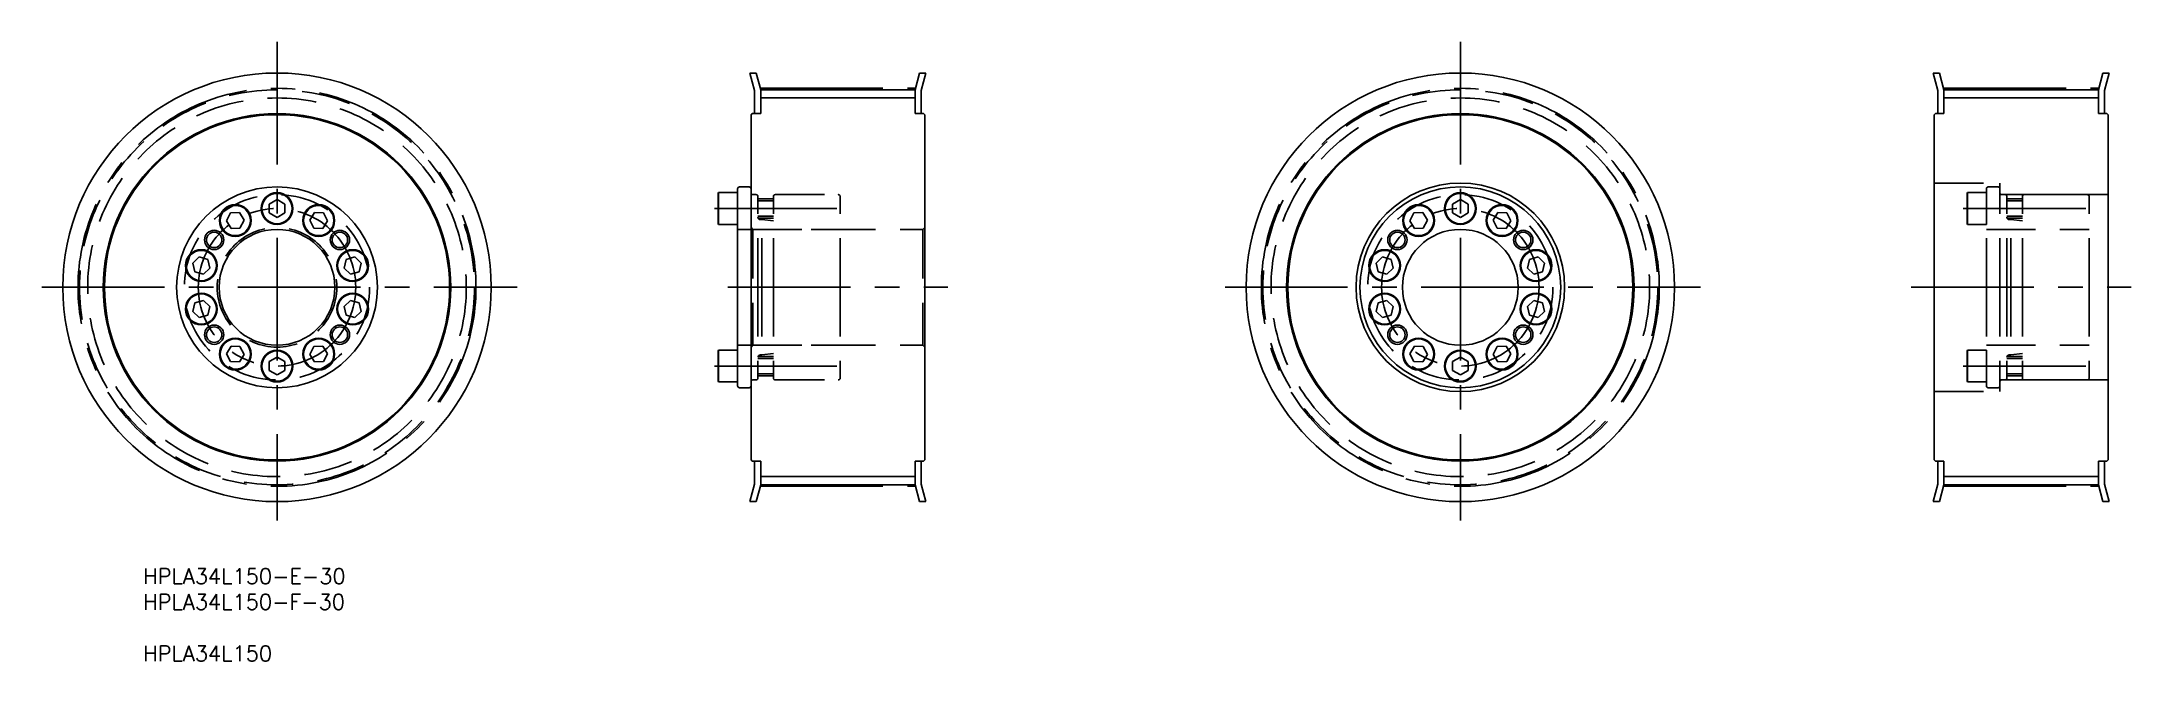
# Model space of a CAD drawing. Extents: x -11 to 530, y 5 to 166.
import ezdxf

# ---------------------------------------------------------------- set-up
doc = ezdxf.new("R2010")
doc.units = 0
doc.linetypes.add('CENTER', pattern=[50.8, 31.75, -6.35, 6.35, -6.35])
doc.linetypes.add('DASHED', pattern=[19.05, 12.7, -6.35])
doc.layers.get('0').update_dxf_attribs({"linetype": 'CONTINUOUS'})
doc.layers.add('CENTER', color=1, linetype='CENTER')
doc.styles.add('MISUMI', font='txt.shx')

# ---------------------------------------------------------------- blocks, each defined once
blk = doc.blocks.new('*U6')
at = {"color": 7, "linetype": 'CONTINUOUS', "style": 'MISUMI'}
for s, p in [('HPLA34L150-E-30', (15.05, 25.31)), ('HPLA34L150-F-30', (15.05, 18.65)), ('HPLA34L150', (15.05, 5.31))]:
    blk.add_text(s, height=4, dxfattribs=at).set_placement(p)

msp = doc.modelspace()

# ---------------------------------------------------------------- linework, layer by layer
at = {"color": 7, "linetype": 'CONTINUOUS'}
for p, q in [((172.21, 157.64), (173.43, 153.09)), ((172.21, 157.64), (173.86, 157.64)), ((173.86, 157.64), (175.03, 153.3)), ((215.03, 153.3), (216.19, 157.64)), ((216.19, 157.64), (217.85, 157.64)), ((216.63, 153.09), (217.85, 157.64)), ((478.76, 157.64), (479.97, 153.09)), ((478.76, 157.64), (480.41, 157.64)), ((480.41, 157.64), (481.57, 153.3)), ((521.57, 153.3), (522.74, 157.64)), ((522.74, 157.64), (524.39, 157.64)), ((523.17, 153.09), (524.39, 157.64)), ((173.43, 147.14), (173.43, 153.09)), ((175.03, 153.3), (215.03, 153.3)), ((175.03, 147.14), (175.03, 153.3)), ((215.03, 147.14), (215.03, 153.3)), ((216.63, 147.14), (216.63, 153.09)), ((479.97, 147.14), (479.97, 153.09)), ((481.57, 153.3), (521.57, 153.3)), ((481.57, 147.14), (481.57, 153.3)), ((521.57, 147.14), (521.57, 153.3)), ((523.17, 147.14), (523.17, 153.09)), ((172.53, 146.84), (172.83, 147.14)), ((172.53, 57.44), (172.53, 146.84)), ((172.83, 147.14), (175.03, 147.14)), ((215.03, 147.14), (217.23, 147.14)), ((217.53, 146.84), (217.23, 147.14)), ((217.53, 57.44), (217.53, 146.84)), ((479.07, 146.84), (479.37, 147.14)), ((479.07, 57.44), (479.07, 146.84)), ((479.37, 147.14), (481.57, 147.14)), ((521.57, 147.14), (523.77, 147.14)), ((524.07, 146.84), (523.77, 147.14)), ((524.07, 57.44), (524.07, 146.84)), ((49.73, 124.85), (47.73, 123.7)), ((51.73, 123.7), (49.73, 124.85)), ((164.03, 126.47), (164.14, 126.67)), ((164.03, 118.62), (164.03, 126.47)), ((164.14, 118.42), (164.14, 126.67)), ((164.14, 126.67), (169.03, 126.67)), ((169.03, 102.14), (169.03, 127.64)), ((169.03, 118.42), (169.03, 126.67)), ((169.03, 120.04), (169.03, 125.04)), ((169.53, 128.14), (172.03, 128.14)), ((172.53, 102.14), (172.53, 127.64)), ((356.28, 124.85), (354.28, 123.7)), ((358.28, 123.7), (356.28, 124.85)), ((37.69, 121.4), (36.61, 119.36)), ((36.61, 119.36), (37.83, 117.41)), ((40, 121.48), (37.69, 121.4)), ((41.23, 119.53), (40, 121.48)), ((40.14, 117.49), (41.23, 119.53)), ((47.73, 123.7), (47.73, 121.39)), ((47.73, 121.39), (49.73, 120.24)), ((49.73, 120.24), (51.73, 121.39)), ((51.73, 121.39), (51.73, 123.7)), ((58.23, 119.53), (59.45, 121.48)), ((59.31, 117.49), (58.23, 119.53)), ((59.45, 121.48), (61.76, 121.4)), ((62.85, 119.36), (61.62, 117.41)), ((61.76, 121.4), (62.85, 119.36)), ((344.24, 121.4), (343.16, 119.36)), ((343.16, 119.36), (344.38, 117.41)), ((346.55, 121.48), (344.24, 121.4)), ((347.77, 119.53), (346.55, 121.48)), ((346.69, 117.49), (347.77, 119.53)), ((354.28, 123.7), (354.28, 121.39)), ((354.28, 121.39), (356.28, 120.24)), ((356.28, 120.24), (358.28, 121.39)), ((358.28, 121.39), (358.28, 123.7)), ((364.78, 119.53), (366, 121.48)), ((365.86, 117.49), (364.78, 119.53)), ((366, 121.48), (368.31, 121.4)), ((369.39, 119.36), (368.17, 117.41)), ((368.31, 121.4), (369.39, 119.36)), ((37.83, 117.41), (40.14, 117.49)), ((61.62, 117.41), (59.31, 117.49)), ((164.03, 118.62), (164.14, 118.42)), ((164.14, 118.42), (169.03, 118.42)), ((169.03, 114.89), (169.03, 114.89)), ((344.38, 117.41), (346.69, 117.49)), ((368.17, 117.41), (365.86, 117.49)), ((29.56, 110.01), (27.9, 108.4)), ((27.9, 108.4), (28.46, 106.16)), ((31.78, 109.37), (29.56, 110.01)), ((32.34, 107.13), (31.78, 109.37)), ((67.12, 107.13), (67.68, 109.37)), ((67.68, 109.37), (69.9, 110.01)), ((69.9, 110.01), (71.56, 108.4)), ((71.56, 108.4), (71, 106.16)), ((169.03, 108.52), (169.03, 108.52)), ((336.11, 110.01), (334.45, 108.4)), ((334.45, 108.4), (335.01, 106.16)), ((338.33, 109.37), (336.11, 110.01)), ((338.89, 107.13), (338.33, 109.37)), ((373.67, 107.13), (374.22, 109.37)), ((374.22, 109.37), (376.44, 110.01)), ((376.44, 110.01), (378.11, 108.4)), ((378.11, 108.4), (377.55, 106.16)), ((28.46, 106.16), (30.68, 105.53)), ((30.68, 105.53), (32.34, 107.13)), ((68.78, 105.53), (67.12, 107.13)), ((71, 106.16), (68.78, 105.53)), ((335.01, 106.16), (337.23, 105.53)), ((337.23, 105.53), (338.89, 107.13)), ((375.33, 105.53), (373.67, 107.13)), ((377.55, 106.16), (375.33, 105.53)), ((27.9, 95.88), (28.46, 98.13)), ((28.46, 98.13), (30.68, 98.76)), ((30.68, 98.76), (32.34, 97.16)), ((68.78, 98.76), (67.12, 97.16)), ((71, 98.13), (68.78, 98.76)), ((71.56, 95.88), (71, 98.13)), ((169.03, 102.14), (169.03, 76.64)), ((172.53, 102.14), (172.53, 76.64)), ((334.45, 95.88), (335.01, 98.13)), ((335.01, 98.13), (337.23, 98.76)), ((337.23, 98.76), (338.89, 97.16)), ((375.33, 98.76), (373.67, 97.16)), ((377.55, 98.13), (375.33, 98.76)), ((378.11, 95.88), (377.55, 98.13)), ((29.56, 94.28), (27.9, 95.88)), ((31.78, 94.92), (29.56, 94.28)), ((32.34, 97.16), (31.78, 94.92)), ((67.12, 97.16), (67.68, 94.92)), ((67.68, 94.92), (69.9, 94.28)), ((69.9, 94.28), (71.56, 95.88)), ((336.11, 94.28), (334.45, 95.88)), ((338.33, 94.92), (336.11, 94.28)), ((338.89, 97.16), (338.33, 94.92)), ((373.67, 97.16), (374.22, 94.92)), ((374.22, 94.92), (376.44, 94.28)), ((376.44, 94.28), (378.11, 95.88)), ((36.61, 84.92), (37.83, 86.88)), ((37.83, 86.88), (40.14, 86.8)), ((40.14, 86.8), (41.23, 84.76)), ((59.31, 86.8), (58.23, 84.76)), ((61.62, 86.88), (59.31, 86.8)), ((62.85, 84.92), (61.62, 86.88)), ((343.16, 84.92), (344.38, 86.88)), ((344.38, 86.88), (346.69, 86.8)), ((346.69, 86.8), (347.77, 84.76)), ((365.86, 86.8), (364.78, 84.76)), ((368.17, 86.88), (365.86, 86.8)), ((369.39, 84.92), (368.17, 86.88)), ((37.69, 82.89), (36.61, 84.92)), ((40, 82.81), (37.69, 82.89)), ((41.23, 84.76), (40, 82.81)), ((47.73, 82.9), (49.73, 84.05)), ((47.73, 80.59), (47.73, 82.9)), ((49.73, 84.05), (51.73, 82.9)), ((51.73, 82.9), (51.73, 80.59)), ((58.23, 84.76), (59.45, 82.81)), ((59.45, 82.81), (61.76, 82.89)), ((61.76, 82.89), (62.85, 84.92)), ((164.03, 85.67), (164.14, 85.87)), ((164.03, 85.67), (164.03, 77.82)), ((164.14, 85.87), (164.14, 77.62)), ((164.14, 85.87), (169.03, 85.87)), ((169.03, 85.87), (169.03, 77.62)), ((169.03, 84.24), (169.03, 79.24)), ((344.24, 82.89), (343.16, 84.92)), ((346.55, 82.81), (344.24, 82.89)), ((347.77, 84.76), (346.55, 82.81)), ((354.28, 82.9), (356.28, 84.05)), ((354.28, 80.59), (354.28, 82.9)), ((356.28, 84.05), (358.28, 82.9)), ((358.28, 82.9), (358.28, 80.59)), ((364.78, 84.76), (366, 82.81)), ((366, 82.81), (368.31, 82.89)), ((368.31, 82.89), (369.39, 84.92)), ((49.73, 79.44), (47.73, 80.59)), ((51.73, 80.59), (49.73, 79.44)), ((164.03, 77.82), (164.14, 77.62)), ((164.14, 77.62), (169.03, 77.62)), ((169.53, 76.14), (172.03, 76.14)), ((356.28, 79.44), (354.28, 80.59)), ((358.28, 80.59), (356.28, 79.44)), ((172.53, 57.44), (172.83, 57.14)), ((172.83, 57.14), (175.03, 57.14)), ((173.43, 57.14), (173.43, 51.2)), ((175.03, 57.14), (175.03, 50.98)), ((215.03, 57.14), (217.23, 57.14)), ((215.03, 57.14), (215.03, 50.98)), ((216.63, 57.14), (216.63, 51.2)), ((217.53, 57.44), (217.23, 57.14)), ((479.07, 57.44), (479.37, 57.14)), ((479.37, 57.14), (481.57, 57.14)), ((479.97, 57.14), (479.97, 51.2)), ((481.57, 57.14), (481.57, 50.98)), ((521.57, 57.14), (523.77, 57.14)), ((521.57, 57.14), (521.57, 50.98)), ((523.17, 57.14), (523.17, 51.2)), ((524.07, 57.44), (523.77, 57.14)), ((172.21, 46.64), (173.43, 51.2)), ((173.86, 46.64), (175.03, 50.98)), ((175.03, 50.98), (215.03, 50.98)), ((215.03, 50.98), (216.19, 46.64)), ((216.63, 51.2), (217.85, 46.64)), ((478.76, 46.64), (479.97, 51.2)), ((480.41, 46.64), (481.57, 50.98)), ((481.57, 50.98), (521.57, 50.98)), ((521.57, 50.98), (522.74, 46.64)), ((523.17, 51.2), (524.39, 46.64)), ((172.21, 46.64), (173.86, 46.64)), ((216.19, 46.64), (217.85, 46.64)), ((478.76, 46.64), (480.41, 46.64)), ((522.74, 46.64), (524.39, 46.64))]:
    msp.add_line(p, q, dxfattribs=at)
at = {"color": 3, "linetype": 'CONTINUOUS'}
for p, q in [((175.03, 151.17), (215.03, 151.17)), ((481.57, 151.17), (521.57, 151.17)), ((175.03, 53.11), (215.03, 53.11)), ((481.57, 53.11), (521.57, 53.11))]:
    msp.add_line(p, q, dxfattribs=at)
at = {"color": 3, "linetype": 'DASHED'}
for p, q in [((172.94, 126.14), (173.83, 126.14)), ((174.33, 102.14), (174.33, 125.64)), ((178.33, 125.04), (174.33, 125.04)), ((178.33, 124.54), (174.33, 124.54)), ((178.33, 102.14), (178.33, 125.64)), ((178.83, 126.14), (195.13, 126.14)), ((195.63, 102.14), (195.63, 125.64)), ((479.07, 129.14), (496.07, 129.14)), ((487.57, 126.47), (487.69, 126.67)), ((487.57, 118.62), (487.57, 126.47)), ((487.69, 118.42), (487.69, 126.67)), ((487.69, 126.67), (492.57, 126.67)), ((492.57, 102.14), (492.57, 127.64)), ((492.57, 118.42), (492.57, 126.67)), ((492.57, 120.04), (492.57, 125.04)), ((493.07, 128.14), (495.57, 128.14)), ((496.07, 126.14), (496.07, 129.14)), ((496.07, 102.14), (496.07, 127.64)), ((496.07, 126.14), (524.07, 126.14)), ((496.48, 126.14), (497.37, 126.14)), ((497.87, 102.14), (497.87, 125.64)), ((501.87, 125.04), (497.87, 125.04)), ((501.87, 124.54), (497.87, 124.54)), ((501.87, 102.14), (501.87, 125.64)), ((502.37, 126.14), (518.67, 126.14)), ((519.17, 102.14), (519.17, 125.64)), ((178.33, 120.54), (174.33, 120.54)), ((178.33, 120.04), (174.33, 120.04)), ((174.93, 119.67), (175.33, 119.67)), ((175.33, 102.14), (175.33, 119.67)), ((175.33, 119.67), (178.33, 119.33)), ((501.87, 120.54), (497.87, 120.54)), ((501.87, 120.04), (497.87, 120.04)), ((498.47, 119.67), (498.87, 119.67)), ((498.87, 102.14), (498.87, 119.67)), ((498.87, 119.67), (501.87, 119.33)), ((169.03, 117.14), (195.63, 117.14)), ((172.53, 117.64), (173.03, 117.14)), ((173.03, 117.14), (217.03, 117.14)), ((173.03, 117.14), (173.03, 87.14)), ((217.53, 117.64), (217.03, 117.14)), ((217.03, 117.14), (217.03, 87.14)), ((487.57, 118.62), (487.69, 118.42)), ((487.69, 118.42), (492.57, 118.42)), ((492.57, 117.14), (519.17, 117.14)), ((492.57, 114.89), (492.57, 114.89)), ((492.57, 108.52), (492.57, 108.52)), ((174.33, 102.14), (174.33, 78.64)), ((175.33, 102.14), (175.33, 84.62)), ((178.33, 102.14), (178.33, 78.64)), ((195.63, 102.14), (195.63, 78.64)), ((492.57, 102.14), (492.57, 76.64)), ((496.07, 102.14), (496.07, 76.64)), ((497.87, 102.14), (497.87, 78.64)), ((498.87, 102.14), (498.87, 84.62)), ((501.87, 102.14), (501.87, 78.64)), ((519.17, 102.14), (519.17, 78.64)), ((169.03, 87.14), (195.63, 87.14)), ((172.53, 86.64), (173.03, 87.14)), ((173.03, 87.14), (217.03, 87.14)), ((217.53, 86.64), (217.03, 87.14)), ((492.57, 87.14), (519.17, 87.14)), ((178.33, 84.24), (174.33, 84.24)), ((178.33, 83.74), (174.33, 83.74)), ((174.93, 84.62), (175.33, 84.62)), ((175.33, 84.62), (178.33, 84.96)), ((487.57, 85.67), (487.69, 85.87)), ((487.57, 85.67), (487.57, 77.82)), ((487.69, 85.87), (487.69, 77.62)), ((487.69, 85.87), (492.57, 85.87)), ((492.57, 85.87), (492.57, 77.62)), ((492.57, 84.24), (492.57, 79.24)), ((501.87, 84.24), (497.87, 84.24)), ((501.87, 83.74), (497.87, 83.74)), ((498.47, 84.62), (498.87, 84.62)), ((498.87, 84.62), (501.87, 84.96)), ((172.94, 78.14), (173.83, 78.14)), ((178.33, 79.74), (174.33, 79.74)), ((178.33, 79.24), (174.33, 79.24)), ((178.83, 78.14), (195.13, 78.14)), ((487.57, 77.82), (487.69, 77.62)), ((487.69, 77.62), (492.57, 77.62)), ((493.07, 76.14), (495.57, 76.14)), ((496.07, 78.14), (496.07, 75.14)), ((496.07, 78.14), (524.07, 78.14)), ((496.48, 78.14), (497.37, 78.14)), ((501.87, 79.74), (497.87, 79.74)), ((501.87, 79.24), (497.87, 79.24)), ((502.37, 78.14), (518.67, 78.14)), ((479.07, 75.14), (496.07, 75.14))]:
    msp.add_line(p, q, dxfattribs=at)
at = {"color": 7, "linetype": 'CONTINUOUS'}
for centre, radius in [((49.73, 102.14), 55.5), ((356.28, 102.14), 55.5), ((49.73, 102.14), 45), ((49.73, 102.14), 44.7), ((356.28, 102.14), 45), ((356.28, 102.14), 44.7), ((49.73, 102.14), 26), ((49.73, 122.54), 4.12), ((49.73, 122.54), 3.92), ((356.28, 102.14), 27), ((356.28, 102.14), 26), ((356.28, 122.54), 4.12), ((356.28, 122.54), 3.92), ((38.92, 119.44), 4.12), ((38.92, 119.44), 3.92), ((60.54, 119.44), 4.12), ((60.54, 119.44), 3.92), ((345.47, 119.44), 4.12), ((345.47, 119.44), 3.92), ((367.09, 119.44), 4.12), ((367.09, 119.44), 3.92), ((33.44, 114.42), 2), ((49.73, 102.14), 15), ((66.02, 114.42), 2), ((339.98, 114.42), 2.5), ((339.98, 114.42), 2), ((356.28, 102.14), 15), ((372.57, 114.42), 2.5), ((372.57, 114.42), 2), ((30.12, 107.77), 4.12), ((30.12, 107.77), 3.92), ((69.34, 107.77), 4.12), ((69.34, 107.77), 3.92), ((336.67, 107.77), 4.12), ((336.67, 107.77), 3.92), ((375.89, 107.77), 4.12), ((375.89, 107.77), 3.92), ((30.12, 96.52), 4.12), ((30.12, 96.52), 3.92), ((69.34, 96.52), 4.12), ((69.34, 96.52), 3.92), ((336.67, 96.52), 4.12), ((336.67, 96.52), 3.92), ((375.89, 96.52), 4.12), ((375.89, 96.52), 3.92), ((339.98, 89.87), 2.5), ((372.57, 89.87), 2.5), ((33.44, 89.87), 2), ((38.92, 84.84), 4.12), ((38.92, 84.84), 3.92), ((60.54, 84.84), 4.12), ((60.54, 84.84), 3.92), ((66.02, 89.87), 2), ((339.98, 89.87), 2), ((345.47, 84.84), 4.12), ((345.47, 84.84), 3.92), ((367.09, 84.84), 4.12), ((367.09, 84.84), 3.92), ((372.57, 89.87), 2), ((49.73, 81.74), 4.12), ((49.73, 81.74), 3.92), ((356.28, 81.74), 4.12), ((356.28, 81.74), 3.92)]:
    msp.add_circle(centre, radius, dxfattribs=at)
at = {"color": 3, "linetype": 'DASHED'}
for centre, radius in [((49.73, 102.14), 51.16), ((356.28, 102.14), 51.16), ((49.73, 102.14), 49.03), ((356.28, 102.14), 49.03), ((49.73, 102.14), 24), ((356.28, 102.14), 24), ((49.73, 102.14), 15.5)]:
    msp.add_circle(centre, radius, dxfattribs=at)
at = {"color": 3}
for centre in [(33.44, 114.42), (66.02, 114.42), (33.44, 89.87), (66.02, 89.87)]:
    msp.add_circle(centre, 2.5, dxfattribs=at)
at = {"color": 7, "linetype": 'CONTINUOUS'}
for centre, start, end in [((169.53, 127.64), 90, 180.0009), ((172.03, 127.64), 0, 90), ((169.53, 76.64), 179.9991, 270), ((172.03, 76.64), 270, 0)]:
    msp.add_arc(centre, 0.5, start, end, dxfattribs=at)
at = {"color": 3, "linetype": 'DASHED'}
for centre, radius, start, end in [((172.94, 126.55), 0.41, 180, 270), ((173.83, 125.64), 0.5, 0, 90), ((178.83, 125.64), 0.5, 90, 180), ((195.13, 125.64), 0.5, 0, 90), ((493.07, 127.64), 0.5, 90, 180.0009), ((495.57, 127.64), 0.5, 0, 90), ((496.48, 126.55), 0.41, 180, 270), ((497.37, 125.64), 0.5, 0, 90), ((502.37, 125.64), 0.5, 90, 180), ((518.67, 125.64), 0.5, 0, 90), ((174.93, 120.27), 0.6, 180, 270), ((498.47, 120.27), 0.6, 180, 270), ((174.93, 84.02), 0.6, 90, 180), ((498.47, 84.02), 0.6, 90, 180), ((172.94, 77.73), 0.41, 90, 180), ((173.83, 78.64), 0.5, 270, 0), ((178.83, 78.64), 0.5, 180, 270), ((195.13, 78.64), 0.5, 270, 0), ((493.07, 76.64), 0.5, 179.9991, 270), ((495.57, 76.64), 0.5, 270, 0), ((496.48, 77.73), 0.41, 90, 180), ((497.37, 78.64), 0.5, 270, 0), ((502.37, 78.64), 0.5, 180, 270), ((518.67, 78.64), 0.5, 270, 0)]:
    msp.add_arc(centre, radius, start, end, dxfattribs=at)
at = {"layer": 'CENTER', "color": 1, "linetype": 'CENTER'}
for p, q in [((49.73, 165.72), (49.73, 41.79)), ((356.28, 165.72), (356.28, 41.79)), ((174.92, 153.68), (215.13, 153.68)), ((481.47, 153.68), (521.68, 153.68)), ((163.03, 122.54), (196.63, 122.54)), ((486.57, 122.54), (520.17, 122.54)), ((-11.21, 102.14), (111.97, 102.14)), ((166.53, 102.14), (223.53, 102.14)), ((295.34, 102.14), (418.52, 102.14)), ((473.07, 102.14), (530.07, 102.14)), ((163.03, 81.74), (196.63, 81.74)), ((486.57, 81.74), (520.17, 81.74)), ((174.92, 50.6), (215.13, 50.6)), ((481.47, 50.6), (521.68, 50.6))]:
    msp.add_line(p, q, dxfattribs=at)
for centre, radius in [((49.73, 102.14), 51.54), ((356.28, 102.14), 51.54), ((49.73, 102.14), 20.4), ((356.28, 102.14), 20.4)]:
    msp.add_circle(centre, radius, dxfattribs=at)

# ---------------------------------------------------------------- block references
at = {"color": 7, "linetype": 'CONTINUOUS'}
msp.add_blockref('*U6', (0, 0), dxfattribs=at)

doc.saveas('drawing.dxf')
